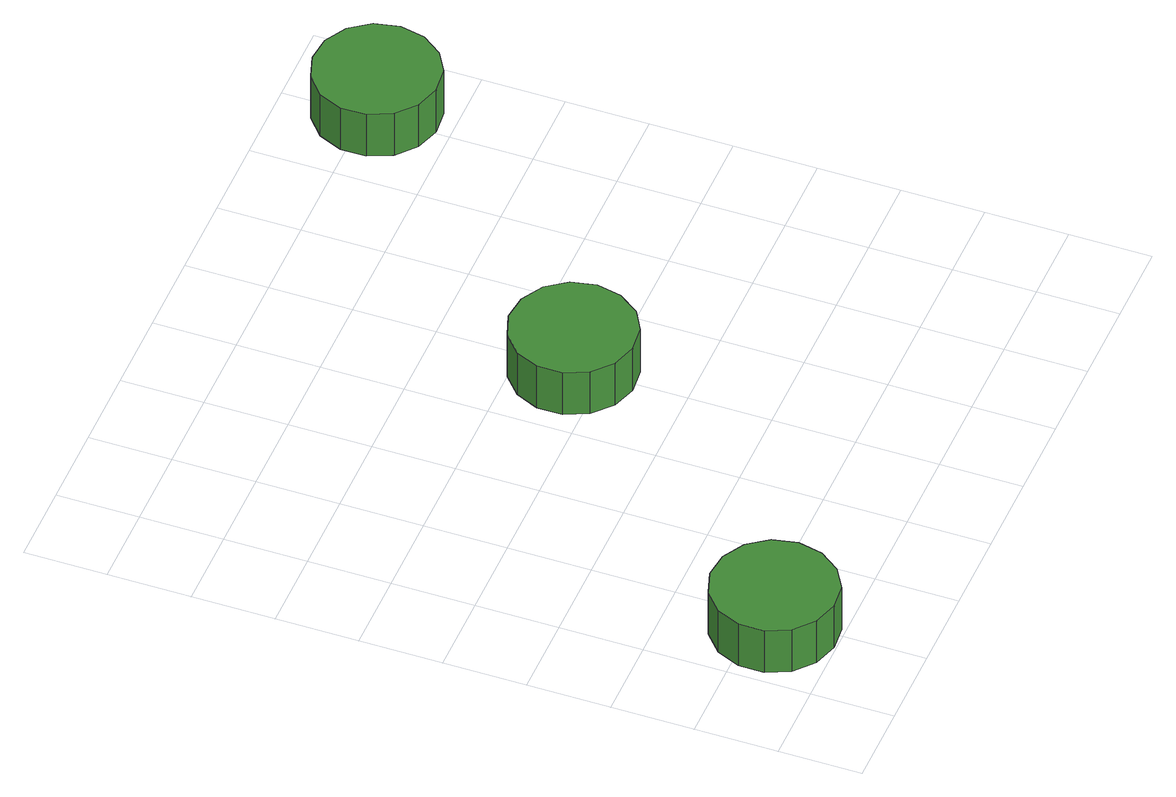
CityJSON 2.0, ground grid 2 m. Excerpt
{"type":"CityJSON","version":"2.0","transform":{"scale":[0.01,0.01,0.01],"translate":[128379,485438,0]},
"CityObjects":{
"tree1":{"type":"SolitaryVegetationObject","attributes":{"function":"something"},"geometry":[{"type":"MultiSurface","lod":"1","boundaries":[[[0,1,2,3,4,5,6,7,8,9,10,11,12,13,14]],[[15,16,17,18,19,20,21,22,23,24,25,26,27,28,29]],[[0,29,28,1]],[[1,28,27,2]],[[2,27,26,3]],[[3,26,25,4]],[[4,25,24,5]],[[5,24,23,6]],[[6,23,22,7]],[[7,22,21,8]],[[8,21,20,9]],[[9,20,19,10]],[[10,19,18,11]],[[11,18,17,12]],[[12,17,16,13]],[[13,16,15,14]],[[14,15,29,0]]]}]},
"tree2":{"type":"SolitaryVegetationObject","attributes":{"function":"something"},"geometry":[{"type":"MultiSurface","lod":"1","boundaries":[[[30,31,32,33,34,35,36,37,38,39,40,41,42,43,44]],[[45,46,47,48,49,50,51,52,53,54,55,56,57,58,59]],[[30,59,58,31]],[[31,58,57,32]],[[32,57,56,33]],[[33,56,55,34]],[[34,55,54,35]],[[35,54,53,36]],[[36,53,52,37]],[[37,52,51,38]],[[38,51,50,39]],[[39,50,49,40]],[[40,49,48,41]],[[41,48,47,42]],[[42,47,46,43]],[[43,46,45,44]],[[44,45,59,30]]]}]},
"tree3":{"type":"SolitaryVegetationObject","attributes":{"function":"something"},"geometry":[{"type":"MultiSurface","lod":"1","boundaries":[[[60,61,62,63,64,65,66,67,68,69,70,71,72,73,74]],[[75,76,77,78,79,80,81,82,83,84,85,86,87,88,89]],[[60,89,88,61]],[[61,88,87,62]],[[62,87,86,63]],[[63,86,85,64]],[[64,85,84,65]],[[65,84,83,66]],[[66,83,82,67]],[[67,82,81,68]],[[68,81,80,69]],[[69,80,79,70]],[[70,79,78,71]],[[71,78,77,72]],[[72,77,76,73]],[[73,76,75,74]],[[74,75,89,60]]]}]}
},
"vertices":[
[322,152,181],[309,213,181],[273,263,181],[219,294,181],[158,301,181],[99,282,181],[52,240,181],[27,183,181],[27,121,181],[52,65,181],[99,23,181],[158,4,181],[219,10,181],[273,42,181],[309,92,181],[309,92,54],[273,42,54],[219,10,54],[158,4,54],[99,23,54],[52,65,54],[27,121,54],[27,183,54],[52,240,54],[99,282,54],[158,301,54],[219,294,54],[273,263,54],[309,213,54],[322,152,54],
[946,872,178],[933,933,178],[897,983,178],[843,1014,178],[781,1021,178],[722,1001,178],[676,960,178],[651,903,178],[651,841,178],[676,785,178],[722,743,178],[781,724,178],[843,730,178],[897,761,178],[933,812,178],[933,812,51],[897,761,51],[843,730,51],[781,724,51],[722,743,51],[676,785,51],[651,841,51],[651,903,51],[676,960,51],[722,1001,51],[781,1021,51],[843,1014,51],[897,983,51],[933,933,51],[946,872,51],
[1570,1581,181],[1557,1642,181],[1521,1692,181],[1467,1723,181],[1405,1729,181],[1346,1710,181],[1300,1669,181],[1275,1612,181],[1275,1550,181],[1300,1493,181],[1346,1452,181],[1405,1433,181],[1467,1439,181],[1521,1470,181],[1557,1520,181],[1557,1520,54],[1521,1470,54],[1467,1439,54],[1405,1433,54],[1346,1452,54],[1300,1493,54],[1275,1550,54],[1275,1612,54],[1300,1669,54],[1346,1710,54],[1405,1729,54],[1467,1723,54],[1521,1692,54],[1557,1642,54],[1570,1581,54]
]}
